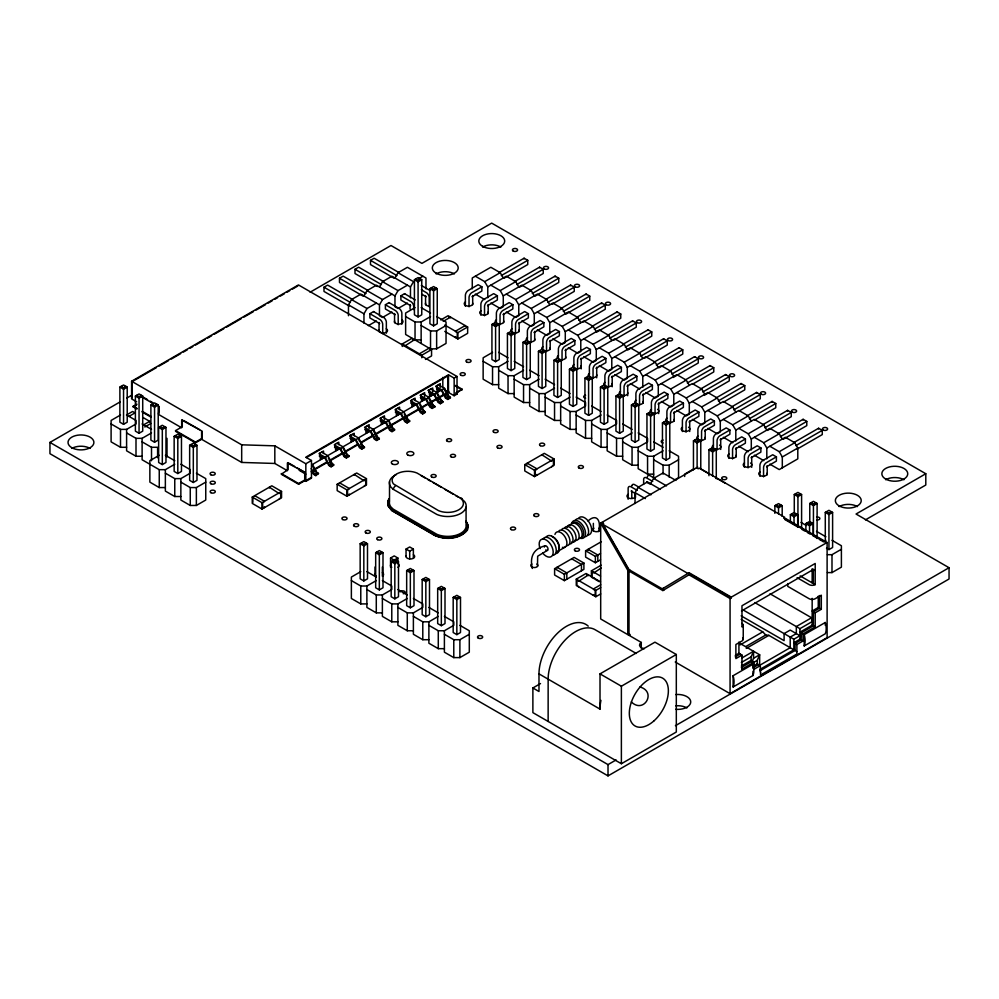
<?xml version="1.0" encoding="UTF-8"?>
<svg xmlns="http://www.w3.org/2000/svg" width="999" height="999" viewBox="0 0 999 999"><rect width="100%" height="100%" fill="white"/><g stroke="black" fill="none" stroke-linecap="round" stroke-linejoin="round"><path stroke-width="1.5" d="M387.737 501.96L388.998 499.001L387.737 501.96L387.824 505.307L391.858 510.701L433.279 534.615C443.456 540.184 458.441 539.922 466.57 530.906C470.504 528.558 464.073 517.544 467.744 524.6M751.735 662.487L753.546 658.266L753.546 651.248L742.12 657.841M741.358 666.008L751.123 660.376L751.123 656.842L753.546 651.248M753.571 666.008L757.23 663.898L757.23 660.376L759.652 654.77L738.81 642.744M348.464 315.709L348.464 304.857L351.511 299.563L360.914 294.143L379.47 304.857L379.47 315.709L382.517 317.47L391.92 312.038M363.961 295.904L367.02 290.622L376.411 285.19L394.967 295.904L394.967 306.755L397.003 307.929M363.961 323.102L363.961 313.798L367.02 308.516L376.411 303.097M379.47 286.95L382.517 281.668L391.92 276.236L410.464 286.95L410.464 297.802M379.47 304.857L382.517 299.563L391.92 294.143M394.967 278.009L398.014 272.715L407.417 267.295L425.974 278.009L425.974 288.861M394.967 295.904L398.014 290.622L407.417 285.19M410.464 286.95L413.524 281.668L398.014 272.715M635.039 503.496L635.039 492.644L638.086 487.362L647.489 481.93L660.401 489.398M650.536 483.691L653.596 478.409L662.986 472.989L675.911 480.444M465.971 521.191A19.83 11.451 0 0 1 460.152 534.715A19.83 11.451 0 0 1 436.014 534.977L392.008 509.865L435.976 535.539A19.893 11.489 0 0 0 460.189 535.289A19.893 11.489 0 0 0 466.034 521.715M433.279 534.615C442.744 539.66 459.128 539.235 466.57 530.906M675.237 662.012L730.069 693.668L827.11 637.649L827.11 542.507L731.293 597.127L689.06 572.739L662.312 588.861L663.536 588.149M630.219 570.329L629.008 571.041L662.824 590.559L690.172 574.088L731.293 597.827L731.293 597.127M119.892 387.1L123.551 384.99L127.21 387.1L127.21 422.202L123.551 424.313L119.892 422.202L119.892 387.1L123.551 389.223L127.21 387.1M136.676 401.81L131.593 398.876L131.593 381.256L298.451 284.927L457.018 376.473L457.018 394.093L454.158 395.741L448.476 392.457L421.553 407.992M133.554 380.831L156.443 367.62M159.141 366.059L168.556 360.614M171.254 359.066L180.682 353.621M183.379 352.06L187.412 349.737M190.11 348.176L192.795 346.628M195.492 345.067L204.92 339.623M207.617 338.074L211.651 335.739M214.348 334.178L223.776 328.746M226.461 327.185L241.283 318.631M243.968 317.083L253.396 311.638M256.094 310.077L265.522 304.645M268.207 303.084L272.252 300.749M274.95 299.2L277.635 297.64M280.332 296.091L284.365 293.756M287.063 292.195L289.76 290.647M292.445 289.086L297.839 285.976M121.116 386.401L123.551 387.812L125.999 386.401M865.434 519.867L925.798 485.014L925.798 473.738L856.043 514.023L949.05 567.719L949.05 578.995L608.016 775.886L49.95 453.696L49.95 442.42L120.042 401.948M126.786 398.064L132.18 394.942M310.115 292.22L390.984 245.517L421.928 263.386L491.683 223.114L925.798 473.738M135.389 396.054L139.048 393.943L142.72 396.054L142.72 431.156L139.048 433.266L135.389 431.156L135.389 396.054L139.048 398.164L142.72 396.054M349.101 305.919L323.988 291.433L323.988 287.2L327.647 285.09L352.759 299.588M363.274 296.216L339.485 282.48L339.485 278.246L343.156 276.136L368.256 290.634M377.46 286.501L354.995 273.526L354.995 269.305L358.653 267.183L383.766 281.681M394.28 278.309L370.492 264.585L370.492 260.352L374.15 258.242L399.263 272.727M136.613 395.354L139.048 396.765L141.496 395.354M136.988 409.028L133.104 406.793L136.776 403.983M133.104 406.793L136.776 404.682M120.504 415.01L111.101 420.442L111.101 441.858L120.504 447.29L126.598 447.29M126.486 415.01L132.58 411.476L135.027 412.887L128.921 416.408M150.899 405.007L154.558 402.884L158.217 405.007L158.217 440.097L154.558 442.22L150.899 440.097L150.899 405.007L154.558 407.117L158.217 405.007M152.11 404.295L154.558 405.706L156.993 404.295M111.101 423.963L120.504 429.383L126.598 429.383L136.001 423.963L136.001 420.442L126.598 415.01M158.591 413.761L159.203 406.356L158.591 414.46L181.668 427.784L181.668 420.03L202.223 431.193L202.223 438.249L195.517 442.12L175.562 430.606L175.562 431.306L195.517 442.819L201.611 439.298L241.683 462.437L274.825 463.461L287.4 470.716L287.4 462.974L305.332 472.614L297.34 468.007M143.569 424.875L149.675 421.353L149.675 422.053M144.793 426.985L150.899 423.464M158.641 427.385L162.313 425.262L165.971 427.385L165.971 462.475L162.313 464.585L158.641 462.475L158.641 427.385L162.313 429.495L165.971 427.385M414.423 279.708L418.082 277.597L421.753 279.708L421.753 314.797L418.082 316.92L414.423 314.797L414.423 279.708L418.082 281.818L421.753 279.708M126.598 432.917L136.001 438.336L142.108 438.336L151.511 432.917M418.893 278.571L422.914 276.236M159.865 426.673L162.313 428.084L164.748 426.673M415.646 278.996L418.082 280.407L420.529 278.996M379.695 323.589L369.88 317.932L369.88 313.698L373.676 311.513M395.204 314.648L385.389 308.978L385.389 304.745L389.173 302.56M410.701 305.694L400.886 300.025L400.886 295.804L404.67 293.606M175.562 430.606L182.28 426.735L182.28 419.68M174.151 436.326L177.81 434.215L181.468 436.326L181.468 471.428L177.81 473.538L174.151 471.428L174.151 436.326L177.81 438.449L181.468 436.326M429.92 288.661L433.591 286.538L437.25 288.661L437.25 323.751L433.591 325.861L429.92 323.751L429.92 288.661L433.591 290.771L437.25 288.661M368.356 325.637L376.411 320.991M398.014 308.516L407.417 303.097M175.362 435.626L177.81 437.038L180.245 435.626M431.143 287.949L433.591 289.36L436.026 287.949M159.253 455.282L149.862 460.714L149.862 482.13L159.253 487.562L165.359 487.562M415.035 307.617L405.631 313.037L405.631 334.465L431.568 349.575L431.568 355.919L425.474 359.44M189.648 445.279L193.307 443.169L196.978 445.279L196.978 480.369L193.307 482.492L189.648 480.369L189.648 445.279L193.307 447.39L196.978 445.279M190.871 444.58L193.307 445.979L195.754 444.58M498.976 272.702L524.088 258.204L527.747 260.314L527.747 264.548L503.958 278.271M475.324 276.211L484.715 281.631L500.224 272.677L503.271 277.972M142.108 438.336L142.108 459.765L159.253 469.667L165.359 469.667L174.763 464.235M405.631 316.558L415.035 321.99L421.141 321.99L430.532 316.558M501.323 275.574L527.747 260.314M487.774 297.777L487.774 286.913L506.318 276.211L515.721 281.631L518.768 286.913M472.028 296.715L481.855 291.046L481.855 286.813L471.59 292.769A4.183 2.41 -60 0 0 469.043 297.165L469.018 306.805M440.784 319.942L448.114 315.709L467.644 326.985L467.644 333.329L457.879 338.961L444.78 331.406M402.272 346.466L402.272 343.931L412.038 338.299M443.231 321.353L450.549 317.12L450.549 317.819L448.726 316.77M514.473 281.643L539.585 267.158L543.244 269.268L543.244 273.489L519.468 287.225M490.821 285.152L500.224 290.584L515.721 281.631M516.82 284.528L543.244 269.268M165.359 473.189L174.763 478.608L180.856 478.608L190.26 473.189L190.26 469.667L180.856 464.235M421.141 325.512L430.532 330.944L436.638 330.944L446.041 325.512M490.821 303.059L500.224 308.479L503.271 306.718L503.271 295.866L521.828 285.152L531.231 290.584L534.278 295.866M487.537 305.657L497.352 299.987L497.352 295.766L487.087 301.71A4.183 2.41 -60 0 0 484.54 306.119L484.527 315.759M529.982 290.597L555.082 276.099L558.753 278.221L558.753 282.442L534.964 296.179M444.78 325.062L457.879 332.63L467.644 326.985M506.318 294.106L515.721 299.538L531.231 290.584M402.272 343.931L421.803 355.207L431.568 349.575M180.856 482.13L190.26 487.562L196.366 487.562L205.757 482.13M430.532 330.944L430.532 348.838L436.638 348.838L446.041 343.419L446.041 321.99L436.638 316.558M532.317 293.469L558.753 278.221M506.318 312.013L515.721 317.432L518.768 315.672L518.768 304.82L537.325 294.106L546.728 299.538L549.775 304.82M503.034 314.61L512.849 308.941L512.849 304.707L502.597 310.664A4.183 2.41 -60 0 0 500.049 315.072L500.024 324.712M491.933 324.45L495.591 322.34L499.25 324.45L499.25 359.553L495.591 361.663L491.933 359.553L491.933 324.45L495.591 326.573L499.25 324.45M493.156 323.751L495.591 325.162L498.039 323.751M545.479 299.55L570.591 285.052L574.25 287.163L574.25 291.396L551.785 304.358M521.828 303.059L531.231 308.479L546.728 299.538M547.827 302.422L574.25 287.163M180.856 478.608L180.856 500.037L190.26 505.457L196.366 505.457L205.757 500.037L205.757 478.608L196.366 473.189M521.828 320.954L531.231 326.386L534.278 324.625L534.278 313.773L552.834 303.059L562.225 308.479L565.284 313.773M518.543 323.564L528.359 317.894L528.359 313.661L518.094 319.618A4.183 2.41 -60 0 0 515.546 324.026L515.521 333.654M507.43 333.404L511.101 331.293L514.76 333.404L514.76 368.506L511.101 370.617L507.43 368.506L507.43 333.404L511.101 335.514L514.76 333.404M508.653 332.704L511.101 334.116L513.536 332.704M560.988 308.491L586.088 294.006L589.747 296.116L589.747 300.349L565.971 314.073M537.325 312L546.728 317.432L562.225 308.479M457.018 376.473L454.158 378.122L448.476 374.837L305.781 457.217L311.463 460.502L311.463 478.121L305.831 481.368L304.72 480.719L298.614 484.24L281.293 474.25L288.012 469.667L288.012 462.612M306.393 457.567L447.864 375.899L447.864 392.108L448.901 391.508M492.544 352.36L483.141 357.792L483.141 379.208L492.544 384.64L498.651 384.64M563.324 311.376L589.747 296.116M537.325 329.907L546.728 335.327L549.775 333.566L549.775 322.714L568.331 312L577.734 317.432L580.781 322.714M131.593 381.256L241.683 444.817L274.825 445.841L305.831 463.748L311.463 460.502M534.04 332.505L543.856 326.835L543.856 322.615L533.591 328.559A4.183 2.41 -60 0 0 531.043 332.967L531.031 342.607M252.26 497.065L271.79 485.789L281.556 491.433L281.556 497.777L262.025 509.053L252.26 503.409L252.26 497.065L262.025 502.709L281.556 491.433M522.939 342.357L526.598 340.247L530.257 342.357L530.257 377.447L526.598 379.57L522.939 377.447L522.939 342.357L526.598 344.468L530.257 342.357M312.063 464.672L340.209 448.414M342.894 446.865L354.957 439.91M357.642 438.361L369.705 431.393M372.39 429.845L400.537 413.598M403.209 412.05L416.62 404.308M419.293 402.759L425.999 398.888M428.683 397.34L434.041 394.243M436.551 392.794L441.558 389.91M323.526 453.484L323.526 451.011L318.981 453.683L325.237 457.292L327.909 455.756L332.23 463.661A1.636 0.949 60 0 0 332.867 464.11L333.778 465.259L331.106 466.808L328.771 465.447L325.037 458.291L319.692 455.194M338.798 444.667L338.798 442.195L334.253 444.88L340.497 448.489L343.181 446.94L347.502 454.845A1.636 0.949 60 0 0 348.139 455.294L349.051 456.443L346.378 457.992L344.031 456.63L340.309 449.475L334.965 446.378M354.233 435.751L354.233 433.279L349.675 435.964L355.919 439.572L358.604 438.037L362.924 445.941A1.636 0.949 60 0 0 363.561 446.391L364.473 447.54L361.8 449.088L359.453 447.727L355.731 440.571L350.387 437.475M369.143 428.371L369.143 424.662L364.548 427.385L370.804 430.994L373.476 429.445L377.797 437.35A1.636 0.949 60 0 0 378.446 437.799L379.345 438.948L376.673 440.497L374.338 439.135L370.604 431.98L365.259 428.883M384.465 419.53L384.465 415.821L379.87 418.531L386.126 422.14L388.798 420.604L393.119 428.509A1.636 0.949 60 0 0 393.756 428.958L394.667 430.107L391.995 431.655L389.66 430.282L385.926 423.126L380.582 420.042M399.575 409.578L399.575 407.105L394.967 409.827L401.211 413.436L403.883 411.888L408.216 419.792A1.636 0.949 60 0 0 408.853 420.242L409.765 421.391L407.093 422.939L404.745 421.578L401.024 414.423L395.666 411.326M415.097 400.611L415.097 398.139L410.577 400.811L416.82 404.42L419.493 402.872L423.813 410.789A1.636 0.949 60 0 0 424.463 411.226L425.362 412.387L422.689 413.923L420.354 412.562L416.62 405.407L411.276 402.322M424.65 396.328L424.65 392.619L420.079 395.317L426.336 398.926L429.008 397.39L433.329 405.294A1.636 0.949 60 0 0 433.966 405.731L434.877 406.893L432.205 408.429L429.87 407.068L426.136 399.912L420.791 396.828M432.729 391.67L432.729 387.962L428.234 390.609L434.49 394.218L437.162 392.682L441.483 400.587A1.636 0.949 60 0 0 442.12 401.024L443.032 402.185L440.359 403.721L438.024 402.36L434.29 395.204L428.946 392.12M440.272 387.312L440.272 383.604L435.676 386.313L441.92 389.922L444.592 388.386L448.926 396.291A1.636 0.949 60 0 0 449.562 396.74L450.474 397.889L447.802 399.438L445.454 398.077L441.72 390.921L436.376 387.824M524.15 341.646L526.598 343.057L529.033 341.646M576.485 317.445L601.598 302.947L605.257 305.07L605.257 309.29L582.792 322.265M314.485 469.105L326.611 462.112M329.295 460.551L342.769 452.772M345.467 451.223L357.592 444.218M360.289 442.669L443.818 394.43M552.834 320.954L562.225 326.386L577.734 317.432M311.164 471.728L327.322 462.4M330.02 460.851L358.279 444.53M360.976 442.969L373.089 435.976M375.786 434.428L387.899 427.422M390.597 425.874L404.046 418.106M406.743 416.546L418.856 409.553M311.501 470.591L313.486 474.263L315.821 475.624L318.494 473.451L315.821 475L314.91 474.475A1.636 0.949 60 0 1 314.273 474.026L313.062 472.19L315.734 470.654L312.625 464.572M333.778 464.635L331.106 466.171L330.194 465.646A1.636 0.949 60 0 1 329.558 465.209L328.346 463.374L331.019 461.825M349.051 455.819L346.378 457.355L345.467 456.83A1.636 0.949 60 0 1 344.83 456.393L343.619 454.557L346.291 453.009M364.473 446.915L361.8 448.451L360.889 447.927A1.636 0.949 60 0 1 360.252 447.49L359.041 445.654L361.713 444.105M379.345 438.324L376.673 439.872L375.761 439.335A1.636 0.949 60 0 1 375.124 438.898L373.926 437.062L376.598 435.514M394.667 429.483L391.995 431.019L391.084 430.494A1.636 0.949 60 0 1 390.447 430.057L389.235 428.209L391.908 426.673M409.765 420.766L407.093 422.302L406.181 421.778A1.636 0.949 60 0 1 405.544 421.341L404.333 419.505L407.005 417.957M425.362 411.75L422.689 413.299L421.778 412.774A1.636 0.949 60 0 1 421.141 412.325L419.942 410.489L422.614 408.941M434.877 406.256L432.205 407.804L431.293 407.28A1.636 0.949 60 0 1 430.656 406.843L429.458 404.995L432.13 403.459M443.032 401.561L440.359 403.097L439.448 402.572A1.636 0.949 60 0 1 438.811 402.135L437.599 400.287L440.284 398.751M450.474 397.265L447.802 398.801L446.89 398.276A1.636 0.949 60 0 1 446.253 397.839L445.042 396.004L447.714 394.455M578.821 320.329L605.257 305.07M483.141 361.313L492.544 366.733L498.651 366.733L508.041 361.313M314.073 473.788L316.945 472.49A1.636 0.949 60 0 0 317.582 472.927L318.494 473.451M329.433 465.072L332.018 463.424M344.618 456.156L347.29 454.607M360.04 447.252L362.712 445.704M374.925 438.661L377.597 437.112M390.234 429.807L392.919 428.271M405.419 421.203L408.004 419.555M420.941 412.088L423.613 410.552M430.457 406.593L433.129 405.057M438.698 401.998L441.283 400.349M446.041 397.602L448.713 396.054M281.293 473.538L298.614 483.541L305.332 479.67M455.969 392.782L462.137 389.223L455.969 393.481L457.018 394.093M314.91 474.475L317.582 472.927M330.194 465.646L332.867 464.11M345.467 456.83L348.139 455.294M360.889 447.927L363.561 446.391M375.761 439.335L378.434 437.799M391.084 430.494L393.756 428.958M406.181 421.778L408.853 420.242M421.778 412.774L424.463 411.226M431.293 407.28L433.966 405.731M439.448 402.572L442.12 401.024M446.89 398.276L449.562 396.74M306.443 480.307L311.463 477.41M552.834 338.861L562.225 344.28L565.284 342.52L565.284 331.668L583.828 320.954L593.231 326.386L596.278 331.668M549.537 341.458L559.365 335.789L559.365 331.568L549.1 337.512A4.183 2.41 -60 0 0 546.553 341.92L546.528 351.561M538.436 351.311L542.095 349.188L545.766 351.311L545.766 386.401L542.095 388.511L538.436 386.401L538.436 351.311L542.095 353.421L545.766 351.311M539.66 350.599L542.095 352.01L544.542 350.599M591.982 326.398L617.095 311.9L620.754 314.011L620.754 318.244L596.965 331.98M568.331 329.907L577.734 335.327L593.231 326.386M498.651 370.267L508.041 375.686L514.148 375.686L523.551 370.267M594.33 329.27L620.754 314.011M568.331 347.802L577.734 353.234L580.781 351.473L580.781 340.622L599.338 329.907L608.728 335.327L611.788 340.622M565.047 350.412L574.862 344.742L574.862 340.509L564.597 346.466A4.183 2.41 -60 0 0 562.05 350.874L562.037 360.514M337.163 484.278L356.693 473.002L366.458 478.646L366.458 484.977L346.928 496.253L337.163 490.621L337.163 484.278L346.928 489.91L366.458 478.646M553.933 360.252L557.604 358.142L561.263 360.252L561.263 395.354L557.604 397.465L553.933 395.354L553.933 360.252L557.604 362.375L561.263 360.252M555.157 359.553L557.604 360.964L560.039 359.553M607.492 335.352L632.592 320.854L636.263 322.964L636.263 327.197L613.798 340.159M583.828 338.861L593.231 344.28L608.728 335.327M609.827 338.224L636.263 322.964M514.148 379.208L523.551 384.64L529.645 384.64L539.048 379.208M583.828 356.755L593.231 362.187L596.278 360.414L596.278 349.563L614.835 338.861L624.238 344.28L627.285 349.563M580.544 359.353L590.359 353.696L590.359 349.463L580.094 355.407A4.183 2.41 -60 0 0 577.559 359.815L577.534 369.455M569.442 369.205L573.101 367.095L576.76 369.205L576.76 404.295L573.101 406.418L569.442 404.295L569.442 369.205L573.101 371.316L576.76 369.205M570.666 368.506L573.101 369.905L575.549 368.506M622.989 344.293L648.101 329.795L651.76 331.918L651.76 336.139L627.971 349.875M599.338 347.802L608.728 353.234L624.238 344.28M529.645 388.161L539.048 393.594L545.154 393.594L554.545 388.161M625.337 347.177L651.76 331.918M599.338 365.709L608.728 371.128L611.788 369.368L611.788 358.516L630.344 347.802L639.735 353.234L642.794 358.516M596.041 368.306L605.869 362.637L605.869 358.416L595.604 364.36A4.183 2.41 -60 0 0 593.056 368.768L593.031 378.409M584.939 378.159L588.598 376.036L592.27 378.159L592.27 413.249L588.598 415.359L584.939 413.249L584.939 378.159L588.598 380.269L592.27 378.159M586.163 377.447L588.598 378.858L591.046 377.447M638.498 353.246L663.598 338.748L667.257 340.859L667.257 345.092L644.792 358.067M614.835 356.755L624.238 362.187L639.735 353.234M640.834 356.119L667.257 340.859M545.154 397.115L554.545 402.535L560.651 402.535L570.054 397.115M614.835 374.65L624.238 380.082L627.285 378.321L627.285 367.47L645.841 356.755L655.244 362.187L658.291 367.47M611.55 377.26L621.366 371.591L621.366 367.357L611.101 373.314A4.183 2.41 -60 0 0 608.553 377.722L608.541 387.362M600.449 387.1L604.108 384.99L607.767 387.1L607.767 422.202L604.108 424.313L600.449 422.202L600.449 387.1L604.108 389.223L607.767 387.1M601.66 386.401L604.108 387.812L606.543 386.401M653.995 362.2L679.095 347.702L682.767 349.812L682.767 354.046L658.978 367.769M630.344 365.709L639.735 371.128L655.244 362.187M560.651 406.056L570.054 411.488L576.148 411.488L585.551 406.056L585.551 402.535L576.148 397.115M656.331 365.072L682.767 349.812M642.794 387.275L642.794 376.411L661.338 365.709L670.741 371.128L673.788 376.411M627.047 386.213L636.863 380.544L636.863 376.311L626.61 382.267A4.183 2.41 -60 0 0 624.063 386.663L624.038 396.303M360.164 543.731L363.823 541.608L367.495 543.731L367.495 578.821L363.823 580.931L360.164 578.821L360.164 543.731L363.823 545.841L367.495 543.731M615.946 396.054L619.605 393.943L623.264 396.054L623.264 431.156L619.605 433.266L615.946 431.156L615.946 396.054L619.605 398.164L623.264 396.054M361.388 543.019L363.823 544.43L366.271 543.019M617.17 395.354L619.605 396.765L622.052 395.354M669.492 371.141L694.605 356.655L698.264 358.766L698.264 362.987L673.164 377.485M645.841 374.65L655.244 380.082L670.741 371.128M671.84 374.026L698.264 358.766M576.148 415.01L585.551 420.442L591.658 420.442L601.061 415.01M645.841 392.557L655.244 397.977L658.291 396.216L658.291 385.364L676.847 374.65L686.238 380.082L689.298 385.364M642.557 395.154L652.372 389.485L652.372 385.264L642.107 391.208A4.183 2.41 -60 0 0 639.56 395.616L639.535 405.257M524.762 464.622L544.293 453.346L554.058 458.978L554.058 465.322L534.527 476.598L524.762 470.954L524.762 464.622L534.527 470.254L554.058 458.978M375.674 552.672L379.333 550.561L382.992 552.672L382.992 587.774L379.333 589.885L375.674 587.774L375.674 552.672L379.333 554.795L382.992 552.672M631.443 405.007L635.114 402.884L638.773 405.007L638.773 440.097L635.114 442.22L631.443 440.097L631.443 405.007L635.114 407.117L638.773 405.007M376.885 551.972L379.333 553.384L381.768 551.972M632.667 404.295L635.114 405.706L637.549 404.295M685.002 380.095L710.102 365.597L713.761 367.719L713.761 371.94L692.619 384.153M661.338 383.604L670.741 389.036L686.238 380.082M360.776 571.628L351.373 577.06L351.373 598.488L360.776 603.908L366.883 603.908M591.658 423.963L601.061 429.383L607.155 429.383L616.558 423.963L616.558 420.442L607.155 415.01M687.337 382.967L713.761 367.719M673.788 405.169L673.788 394.318L692.344 383.604L701.748 389.036L704.794 394.318M390.547 567.22L390.547 558.029L394.205 555.906L397.864 558.029L397.864 562.624M406.044 556.743L406.044 549.075L409.702 546.965L413.374 549.075L413.374 558.266M658.054 404.108L667.869 398.439L667.869 394.205L657.604 400.162A4.183 2.41 -60 0 0 655.069 404.57L655.044 414.21M391.171 561.625L394.83 559.515L398.489 561.625L398.489 596.728L394.83 598.838L391.171 596.728L391.171 561.625L394.83 563.736L398.489 561.625M646.952 413.948L650.611 411.838L654.27 413.948L654.27 449.051L650.611 451.161L646.952 449.051L646.952 413.948L650.611 416.071L654.27 413.948M397.864 558.029L394.205 560.139L390.547 558.029M406.044 549.075L409.702 551.186L413.374 549.075M392.395 560.926L394.83 562.337L397.277 560.926M648.176 413.249L650.611 414.66L653.046 413.249M700.499 389.048L725.611 374.55L729.27 376.66L729.27 380.894L704.158 395.392M672.777 405.756L670.741 406.93L661.338 401.511M676.847 392.557L686.238 397.977L701.748 389.036M702.834 391.92L729.27 376.66M351.373 580.581L360.776 586.013L366.883 586.013L376.286 580.581M607.155 432.917L616.558 438.336L622.664 438.336L632.055 432.917M676.847 410.452L686.238 415.884L689.298 414.123L689.298 403.271L707.841 392.557L717.245 397.977L720.291 403.271M673.551 413.062L683.378 407.392L683.378 403.159L673.114 409.115A4.183 2.41 -60 0 0 670.566 413.524L670.541 423.164M406.668 570.579L410.339 568.468L413.998 570.579L413.998 605.669L410.339 607.792L406.668 605.669L406.668 570.579L410.339 572.689L413.998 570.579M662.449 422.902L666.108 420.791L669.78 422.902L669.78 458.004L666.108 460.114L662.449 458.004L662.449 422.902L666.108 425.012L669.78 422.902M407.892 569.867L410.339 571.278L412.774 569.867M663.673 422.202L666.108 423.613L668.556 422.202M715.996 397.989L741.108 383.504L744.767 385.614L744.767 389.847L723.626 402.048M692.344 401.511L701.748 406.93L717.245 397.977M718.343 400.874L744.767 385.614M366.883 589.535L376.286 594.954L382.38 594.954L391.783 589.535L391.783 586.013L382.38 580.581M622.664 441.858L632.055 447.29L638.161 447.29L647.564 441.858L647.564 438.336L638.161 432.917M704.794 423.064L704.794 412.212L723.351 401.511L732.742 406.93L735.801 412.212M689.06 422.003L698.875 416.333L698.875 412.112L688.611 418.057A4.183 2.41 -60 0 0 686.063 422.465L686.051 432.105M422.177 579.532L425.836 577.41L429.495 579.532L429.495 614.622L425.836 616.733L422.177 614.622L422.177 579.532L425.836 581.643L429.495 579.532M423.401 578.821L425.836 580.232L428.271 578.821M731.505 406.943L756.605 392.445L760.276 394.568L760.276 398.788L739.123 411.001M703.783 423.651L701.748 424.825L692.344 419.405M707.841 410.452L717.245 415.884L732.742 406.93M382.38 598.488L391.783 603.908L397.889 603.908L407.28 598.488M638.161 450.811L647.564 456.243L653.658 456.243L663.061 450.811M733.84 409.827L760.276 394.568M720.291 432.018L720.291 421.166L738.848 410.452L748.251 415.884L751.298 421.166M704.557 430.956L714.372 425.287L714.372 421.066L704.108 427.01A4.183 2.41 -60 0 0 701.573 431.418L701.548 441.058M437.674 588.473L441.333 586.363L445.005 588.473L445.005 623.576L441.333 625.686L437.674 623.576L437.674 588.473L441.333 590.596L445.005 588.473M693.456 469.792L693.456 440.809L697.115 438.686L700.774 440.809L700.774 468.269M438.898 587.774L441.333 589.185L443.781 587.774M694.68 440.097L697.115 441.508L699.562 440.097M700.774 440.809L697.115 442.919L693.456 440.809M747.002 415.896L772.115 401.398L775.773 403.509L775.773 407.742L754.632 419.942M719.28 432.604L717.245 433.778L707.841 428.359M723.351 419.405L732.742 424.825L748.251 415.884M749.35 418.768L775.773 403.509M397.889 607.429L407.28 612.862L413.386 612.862L422.789 607.429L422.789 603.908L413.386 598.488M653.658 459.765L663.061 465.184L669.168 465.184L678.558 459.765M735.801 440.971L735.801 430.119L754.357 419.405L763.748 424.825L766.807 430.119M720.067 439.91L729.882 434.24L729.882 430.007L719.617 435.964A4.183 2.41 -60 0 0 717.07 440.372L717.045 450.012M453.184 597.427L456.843 595.317L460.502 597.427L460.502 632.517L456.843 634.64L453.184 632.517L453.184 597.427L456.843 599.537L460.502 597.427M708.953 475.699L708.953 449.75L712.624 447.639L716.283 449.75L716.283 478.746M544.855 545.866C533.179 548.963 529.67 557.105 532.305 568.468M587.961 521.016C597.127 512.524 601.46 521.69 598.501 531.58M454.395 596.715L456.843 598.126L459.278 596.715M710.177 449.051L712.624 450.462L715.059 449.051M716.283 449.75L712.624 451.873L708.953 449.75M762.512 424.85L787.612 410.352L791.27 412.462L791.27 416.695L767.494 430.419M738.848 428.359L748.251 433.778L763.748 424.825M547.514 550.312L537.662 556.206L537.487 566.171M413.386 616.383L422.789 621.815L428.883 621.815L438.286 616.383M674.537 479.982L678.558 477.659L678.558 456.243L669.168 450.811M694.068 468.706L684.665 474.138L684.665 476.486M764.847 427.722L791.27 412.462M662.824 590.559L664.048 589.86L628.296 569.218L602.409 524.125L603.633 523.414L601.91 522.427L629.008 569.63L629.008 635.314L630.219 634.615L629.008 633.903L627.784 634.615L600.686 618.968L600.686 523.126L697.727 467.107M751.298 449.925L751.298 439.061L769.854 428.359L779.257 433.778L782.304 439.061M565.147 547.102L557.517 551.51A8.629 4.983 60 0 0 558.491 550.611M735.564 448.851L745.379 443.194L745.379 438.961L735.114 444.905A4.183 2.41 -60 0 0 732.567 449.313L732.554 458.953M778.009 433.791L803.121 419.293L806.78 421.416L806.78 425.636L782.991 439.373M754.357 437.3L763.748 442.732L779.257 433.778M780.344 436.675L806.78 421.416M428.883 625.337L438.286 630.756L444.393 630.756L453.783 625.337L453.783 621.815L444.393 616.383M554.607 568.668L574.138 557.392L583.903 563.024L583.903 569.368L564.373 580.644L554.607 575.012L554.607 568.668L564.373 574.3L583.903 563.024M600.486 559.802L595.379 562.749L585.614 557.105L585.614 550.774L601.373 541.67M766.807 458.866L766.807 448.014L785.351 437.3L794.754 442.732L797.801 448.014L797.801 458.866L779.257 469.58L769.854 464.148M751.061 457.804L760.876 452.135L760.876 447.914L750.624 453.858A4.183 2.41 -60 0 0 748.076 458.266L748.051 467.907M585.614 550.774L595.379 556.406L600.486 553.458M793.506 442.744L818.618 428.246L822.277 430.357L822.277 434.59L797.177 449.088M769.854 446.253L779.257 451.685L794.754 442.732M444.393 634.278L453.783 639.71L459.89 639.71L469.293 634.278M795.853 445.616L822.277 430.357M782.304 467.819L782.304 456.968L797.801 448.014M766.57 466.758L776.385 461.088L776.385 456.855L766.121 462.812A4.183 2.41 -60 0 0 763.573 467.22L763.548 476.86M600.686 593.93L595.804 596.753L576.273 585.476L576.273 579.133L586.038 573.488L600.461 581.818M593.856 577.859L593.856 578.571L591.408 577.16L591.408 570.816L601.173 565.184M601.173 567.994L593.856 572.927L592.02 571.878L592.02 576.81M444.393 630.756L444.393 652.185L453.783 657.604L459.89 657.604L469.293 652.185L469.293 630.756L459.89 625.337M600.686 584.765L593.369 588.998L595.192 590.759L595.192 595.691L593.369 594.63L593.369 595.342M627.784 634.615L627.784 570.329L629.008 569.63M576.273 579.133L595.804 590.409L600.686 587.587M774.874 513.336L774.874 505.706L778.533 503.596L782.192 505.706L782.192 516.383M794.28 512.812L794.28 494.505L797.939 492.395L801.598 494.505L801.598 528.071M776.086 505.007L778.533 506.418L780.968 505.007M795.504 493.793L797.939 495.204L800.374 493.793M782.192 505.706L778.533 507.817L774.874 505.706M801.598 494.505L797.939 496.615L794.28 494.505M689.06 572.739L687.836 573.438L602.409 524.125M790.371 522.29L790.371 514.66L794.03 512.549L797.689 514.66L797.689 525.337M809.777 523.289L809.777 503.459L813.436 501.336L817.107 503.459L817.107 538.548M690.172 574.088L688.948 574.787L730.069 598.526L731.293 597.827M791.595 513.948L794.03 515.359L796.478 513.948M811.001 502.747L813.436 504.158L815.883 502.747M797.689 514.66L794.03 516.77L790.371 514.66M817.107 503.459L813.436 505.569L809.777 503.459M805.868 531.231L805.868 523.613L809.54 521.49L813.198 523.613L813.198 534.29M825.286 541.396L825.286 512.4L828.945 510.289L832.604 512.4L832.604 547.502L828.945 549.612L826.498 548.201M807.092 522.902L809.54 524.313L811.975 522.902M826.498 511.7L828.945 513.111L831.38 511.7M813.198 523.613L809.54 525.724L805.868 523.613M832.604 512.4L828.945 514.522L825.286 512.4M588.236 626.136A38.836 22.428 -60 0 0 557.617 633.091A38.836 22.428 -60 0 0 538.985 673.875L600.012 709.115L600.012 673.875L654.944 642.17L676.311 654.495L676.311 732.017L621.378 763.736L532.879 712.637L532.879 687.974L540.509 683.566M823.201 541.858L825.886 540.309M827.422 554.682L831.992 554.682L841.395 549.263M741.47 610.976L813.373 569.467L813.373 583.553M600.012 673.875L621.378 686.213L676.311 654.495M827.422 572.589L831.992 572.589L841.395 567.157L841.395 545.741L831.992 540.309M740.159 644.879L762.749 631.843L765.796 635.014L768.855 635.364L796.902 651.56M745.866 646.528L765.796 635.014M746.265 648.413L768.855 635.364M735.264 655.444L738.923 653.321L741.97 655.082L741.97 669.18L757.23 660.376M821.315 609.278L818.256 607.517L812.162 611.038L815.209 612.799L821.315 609.278L821.315 595.179L815.209 598.713A4.321 2.498 0 0 1 809.103 598.713L787.749 586.376L787.749 583.553M735.264 656.842L740.147 654.033M741.97 655.082L735.876 658.603L735.876 644.517L741.97 640.996A4.321 2.498 0 0 0 742.657 637.986M813.373 622.315L812.162 621.615L811.55 617.757L796.315 626.56L796.315 633.603L790.209 637.125L790.209 647.702L759.652 665.346L759.652 654.77L753.546 658.266M741.358 662.487L751.123 656.842M754.782 602.584L799.949 628.658L812.162 621.615M815.209 626.897L812.162 625.137L799.949 632.18L803.009 633.94L815.209 626.897L815.209 612.799M741.358 667.419L752.347 661.076M743.094 609.927L793.855 639.235L799.949 635.701M752.959 664.248A19.056 11.001 60 0 1 752.959 675.524L733.129 686.975A19.056 11.001 60 0 0 733.129 675.699L752.959 664.248L752.959 668.481M825.286 622.489A19.056 11.001 60 0 1 825.286 633.766L804.22 645.928A19.056 11.001 60 0 0 804.22 634.652L825.286 622.489L825.286 625.312M803.009 640.996L799.949 639.235L793.855 642.757L796.902 644.517L803.009 640.996L803.009 633.94M753.571 667.419L758.453 664.597M760.526 672.564L760.289 665.659L754.183 669.18L754.183 662.137L751.123 660.376M759.852 669.43L793.855 649.8L793.855 639.235M759.764 670.891L795.067 650.511L795.067 643.456L801.173 639.934L801.173 632.891L813.373 625.836L813.373 611.75L819.48 608.216L819.48 595.541M49.95 442.42L608.016 764.61L616.096 759.939M675.411 725.699L949.05 567.719M428.196 390.247L430.906 389.073L437.162 392.682M349.638 435.601L352.347 434.428L358.604 438.037M421.141 339.885L415.035 339.885L415.035 321.99M498.651 366.733L498.651 388.161L508.041 393.594L514.148 393.594M514.148 375.686L514.148 397.115L523.551 402.535L529.645 402.535M529.645 384.64L529.645 406.056L539.048 411.488L545.154 411.488M545.154 393.594L545.154 415.01L554.545 420.442L560.651 420.442M560.651 402.535L560.651 423.963L570.054 429.383L576.148 429.383M576.148 411.488L576.148 432.917L585.551 438.336L591.658 438.336M142.108 441.858L151.511 447.29L157.605 447.29L157.605 457.729M591.658 420.442L591.658 441.858L601.061 447.29L607.155 447.29M126.598 429.383L126.598 450.811L136.001 456.243L142.108 456.243M607.155 429.383L607.155 450.811L616.558 456.243L622.664 456.243M622.664 438.336L622.664 459.765L632.055 465.184L638.161 465.184M638.161 447.29L638.161 468.706L647.564 474.138L653.658 474.138M165.359 469.667L165.359 491.083L174.763 496.515L180.856 496.515M366.883 586.013L366.883 607.429L376.286 612.862L382.38 612.862M382.38 594.954L382.38 616.383L391.783 621.815L397.889 621.815M397.889 603.908L397.889 625.337L407.28 630.756L413.386 630.756M413.386 612.862L413.386 634.278L422.789 639.71L428.883 639.71M428.883 621.815L428.883 643.231L438.286 648.663L444.393 648.663M392.083 510.252L389.548 507.829A19.893 11.489 0 0 1 389.273 499.038M500.224 272.677L490.821 267.257L472.265 277.972L472.265 288.823M481.98 286.888L478.184 284.703L467.932 290.647A4.183 2.41 -60 0 0 465.384 295.055L465.359 306.231M497.477 295.841L493.693 293.644L483.429 299.6A4.183 2.41 -60 0 0 480.881 304.008L480.856 315.185M512.986 304.782L509.19 302.597L498.926 308.554A4.183 2.41 -60 0 0 496.391 312.962L496.366 322.59M528.483 313.736L524.7 311.551L514.435 317.495A4.183 2.41 -60 0 0 511.888 321.903L511.863 331.543M543.98 322.689L540.197 320.504L529.932 326.448A4.183 2.41 -60 0 0 527.385 330.856L527.372 340.497M559.49 331.631L555.694 329.445L545.429 335.402A4.183 2.41 -60 0 0 542.894 339.81L542.869 349.45M574.987 340.584L571.203 338.399L560.938 344.343A4.183 2.41 -60 0 0 558.391 348.751L558.366 358.391M590.496 349.538L586.7 347.352L576.435 353.296A4.183 2.41 -60 0 0 573.888 357.704L573.876 368.881M605.993 358.491L602.197 356.293L591.945 362.25A4.183 2.41 -60 0 0 589.398 366.658L589.373 377.822M621.49 367.432L617.707 365.247L607.442 371.203A4.183 2.41 -60 0 0 604.894 375.599L604.87 386.775M637 376.386L633.204 374.2L622.939 380.144A4.183 2.41 -60 0 0 620.404 384.553L620.379 395.729M652.497 385.339L648.713 383.141L638.448 389.098A4.183 2.41 -60 0 0 635.901 393.506L635.876 404.682M667.994 394.28L664.21 392.095L653.945 398.052A4.183 2.41 -60 0 0 651.398 402.46L651.385 413.623M683.503 403.234L679.707 401.049L669.442 406.993A4.183 2.41 -60 0 0 666.907 411.401L666.882 422.577M699 412.187L695.217 410.002L684.952 415.946A4.183 2.41 -60 0 0 682.404 420.354L682.379 431.531M714.51 421.128L710.714 418.943L700.449 424.9A4.183 2.41 -60 0 0 697.901 429.308L697.889 440.472M730.007 430.082L726.211 427.897L715.958 433.841A4.183 2.41 -60 0 0 713.411 438.249L713.386 449.425M745.504 439.036L741.72 436.85L731.455 442.794A4.183 2.41 -60 0 0 728.908 447.202L728.883 458.379M761.013 447.989L757.217 445.791L746.952 451.748A4.183 2.41 -60 0 0 744.417 456.156L744.392 467.32M776.51 456.93L772.726 454.745L762.462 460.701A4.183 2.41 -60 0 0 759.914 465.109L759.889 476.273M475.324 294.106L484.715 299.538M630.344 383.604L639.735 389.036M723.351 437.3L732.742 442.732M738.848 446.253L748.251 451.685M754.357 455.207L763.748 460.626M421.291 285.452L429.982 290.472M370.492 260.352L396.928 275.612M421.353 289.722L426.648 292.794A4.183 2.41 60 0 1 429.195 297.202L429.22 306.843M421.628 294.106L426.211 296.74M800.986 522.415L806.355 525.511M816.495 531.356L825.886 536.788M404.545 293.681L414.81 299.638A4.183 2.41 60 0 1 415.197 299.937M382.517 281.668L398.014 290.622M354.995 269.305L381.418 284.565M400.886 295.804L411.151 301.748A4.183 2.41 60 0 1 413.698 306.156L413.711 309.64M421.141 307.617L430.532 313.037M498.651 352.36L508.041 357.792M514.148 361.313L523.551 366.733M529.645 370.267L539.048 375.686M545.154 379.208L554.545 384.64M560.651 388.161L570.054 393.594M591.658 406.056L601.061 411.488M622.664 423.963L632.055 429.383M653.658 441.858L663.061 447.29M700.174 468.706L709.565 474.138M715.671 477.659L725.074 483.091M827.11 542.507L785.988 518.768L784.764 519.468L798.039 527.135M696.503 467.807L698.226 468.806L699.45 468.094L784.877 517.42L783.653 518.119L825.886 542.507M802.01 529.433L804.67 530.956M807.317 532.492L809.977 534.015M812.624 535.551L816.608 537.849M819.255 539.385L821.915 540.909M389.048 302.635L399.313 308.579A4.183 2.41 60 0 1 401.86 312.987L401.873 324.163M367.02 290.622L382.517 299.563M339.485 278.246L365.921 293.506M385.389 304.745L395.654 310.701A4.183 2.41 60 0 1 398.189 315.11L398.214 324.75M373.539 311.588L383.803 317.532A4.183 2.41 60 0 1 386.351 321.94L386.376 333.117M351.511 299.563L367.02 308.516M815.209 570.516L812.162 568.756L812.162 582.854M323.988 287.2L350.412 302.46M369.88 313.698L380.144 319.643A4.183 2.41 60 0 1 382.692 324.051L382.717 333.691M655.157 478.608L649.862 475.574A4.183 2.41 60 0 0 647.315 477.047M412.649 339.36L414.485 340.409L414.485 339.71L404.72 346.054L402.884 344.992M430.969 349.925L429.133 348.164L419.368 353.796L421.203 355.557M653.596 478.409L666.508 485.864M348.464 304.857L363.961 313.798M652.734 481.443L646.191 477.684A4.183 2.41 60 0 0 643.656 479.158L643.631 484.178M646.64 482.155L649.912 484.04M800.149 575.911L815.209 584.615L815.209 563.473L741.97 605.756L741.97 626.897A4.321 2.498 0 0 0 741.97 623.376M797.09 577.672L809.103 584.615A4.321 2.498 0 0 0 815.209 584.615M638.411 486.838L634.353 484.527A4.183 2.41 60 0 0 632.18 484.952M638.086 487.362L651.011 494.817M455.544 385.414L462.137 389.223M637.225 490.384L630.694 486.638A4.183 2.41 60 0 0 628.146 488.111L628.134 499.25M455.544 386.113L462.137 389.922M635.039 492.644L645.366 498.613M631.143 491.096L635.714 493.743M438.349 384.777L444.592 388.386M445.342 390.646L447.864 392.108M437.225 389.298L439.672 390.709L437.225 392.12L436.613 385.714M429.67 393.668L432.117 395.067L429.67 396.478L429.058 390.072M770.017 593.781L811.55 617.757M422.764 393.781L429.008 397.39M420.379 397.627L424.038 399.737L421.59 401.148L420.979 394.742M413.249 399.263L419.493 402.872M410.826 403.134L414.485 405.244L412.05 406.655L411.438 400.249M801.173 636.413L790.209 630.082L784.103 633.603L784.103 640.659L741.146 615.846M397.639 408.279L403.883 411.888M395.304 412.1L398.963 414.21L396.516 415.621L395.916 409.215M741.208 619.405L762.749 631.843M382.542 416.995L388.798 420.604M380.194 420.816L383.853 422.939L381.418 424.338L380.806 417.932M367.232 425.836L373.476 429.445M364.872 429.657L368.544 431.78L366.096 433.191L365.484 426.785M757.23 663.898L760.289 665.659M591.408 570.816L600.511 576.073M460.127 497.889L417.07 473.064A15.622 9.016 0 0 0 398.052 473.264A15.622 9.016 0 0 0 393.469 483.928L438.511 510.639A15.622 9.016 0 0 0 457.53 510.439A15.622 9.016 0 0 0 462.112 499.787L460.127 497.889A4.358 2.797 -53.6 0 1 462.325 499.425M421.054 475.599L425.05 477.909M427.709 479.445L430.369 480.981M433.042 482.517L441.021 487.125M445.017 489.435L452.997 494.043M455.669 495.579L458.329 497.115M595.179 579.333L599.175 581.643M586.65 574.55L588.486 575.611L588.486 574.9L578.721 581.243L576.885 580.194L576.885 585.127L578.721 586.888M349.962 438.274L353.621 440.384L351.186 441.795L350.574 435.389M336.925 443.331L343.181 446.94M334.515 447.19L338.186 449.3L335.739 450.711L335.127 444.305M392.994 476.535A18.394 10.627 0 0 0 390.921 487.087L393.256 489.323L436.863 514.448A18.394 10.627 0 0 0 459.253 514.21A18.394 10.627 0 0 0 464.66 501.66L462.312 499.425M321.653 452.147L327.909 455.756M319.255 456.006L322.914 458.116L320.479 459.528L319.867 453.121M629.008 635.314L641.271 642.407L641.271 648.239M387.824 505.307L391.858 510.389L435.714 535.714M636.263 653.483L595.029 629.67A38.836 22.428 -60 0 0 565.097 640.084A38.836 22.428 -60 0 0 548.139 679.17L548.139 721.453M289.335 463.386L294.668 466.458M287.924 462.974L290.434 464.423M301.336 470.866L305.132 473.051M299.126 470.292L305.781 474.125M143.694 397.402L147.577 399.637M150.162 401.136L152.735 402.622M183.616 420.454L199.563 429.657M141.796 397.015L153.421 403.721M639.959 686.975C656.967 691.683 643.918 714.297 631.331 701.922M133.104 406.094L136.988 408.329M142.145 411.313L151.199 416.533M142.145 412.013L151.199 417.232M143.019 417.507L149.675 421.353M142.108 423.963L151.511 429.383M254.708 495.654L264.473 501.298L262.637 503.059L262.637 507.992L264.473 506.93L264.473 507.642M165.359 455.282L174.763 460.714M366.883 571.628L376.286 577.06M397.889 589.535L407.28 594.954M428.883 607.429L438.286 612.862M532.879 687.974L538.985 691.495L538.985 673.875M432.542 405.532L434.877 406.893M377.01 437.587L379.345 438.948M362.137 446.178L364.473 447.54M346.703 455.082L349.051 456.443M392.132 509.69L389.61 507.267A19.83 11.451 0 0 1 389.323 498.513M316.683 472.177L315.734 470.654M407.417 420.03L404.27 414.036M331.443 463.898L328.296 457.904M779.257 451.685L782.304 456.968M763.748 442.732L766.807 448.014M748.251 433.778L751.298 439.061M732.742 424.825L735.801 430.119M717.245 415.884L720.291 421.166M701.748 406.93L704.794 412.212M686.238 397.977L689.298 403.271M670.741 389.036L673.788 394.318M655.244 380.082L658.291 385.364M639.735 371.128L642.794 376.411M624.238 362.187L627.285 367.47M608.728 353.234L611.788 358.516M593.231 344.28L596.278 349.563M577.734 335.327L580.781 340.622M562.225 326.386L565.284 331.668M546.728 317.432L549.775 322.714M531.231 308.479L534.278 313.773M515.721 299.538L518.768 304.82M500.224 290.584L503.271 295.866M484.715 281.631L487.774 286.913M600.686 523.126L627.784 570.329M441.92 389.922L445.042 396.004M434.49 394.218L437.599 400.287M426.336 398.926L429.458 404.995M416.82 404.42L419.942 410.489M401.211 413.436L404.333 419.505M386.126 422.14L389.235 428.209M370.804 430.994L373.926 437.062M355.919 439.572L359.041 445.654M340.497 448.489L343.619 454.557M325.237 457.292L328.346 463.374M311.201 468.543L313.062 472.19M444.393 389.373L446.728 394.006M436.963 393.668L439.885 399.463M428.808 398.376L431.73 404.17M419.88 405.02L421.628 408.504M389.185 422.752L391.521 427.385M373.276 430.432L375.612 435.064M358.404 439.023L359.565 441.346M342.982 447.927L344.73 451.411M313.012 466.72L314.76 470.204M741.745 664.822L741.97 669.18M831.992 554.682L831.992 572.589M828.945 513.111L828.945 549.612M818.618 428.246L818.618 428.958M818.256 596.241L818.256 607.517M813.436 504.158L813.436 534.552M812.162 598.351L812.162 625.137M809.54 524.313L809.54 533.354M804.22 634.652L804.22 645.928M803.121 419.293L803.121 420.005M799.949 628.658L799.949 639.235M797.939 495.204L797.939 527.135M796.902 644.517L796.902 654.02L760.526 675.024L760.526 672.215M794.03 515.359L794.03 524.4M787.612 410.352L787.612 411.051M778.533 506.418L778.533 513.923M772.115 401.398L772.115 402.098M767.22 465.634L767.22 474.737M756.605 392.445L756.605 393.156M752.959 671.291L752.959 675.524M751.71 456.68L751.71 467.32M743.244 625.137L743.244 639.235M741.108 383.504L741.108 384.203M738.923 642.045L738.923 653.321M736.213 447.727L736.213 456.843M733.129 675.699L733.129 686.975M730.069 598.526L730.069 693.668M725.611 374.55L725.611 375.249M720.716 438.786L720.716 449.425M712.624 450.462L712.624 476.286M710.102 365.597L710.102 366.308M705.207 429.832L705.207 438.948M697.115 441.508L697.115 467.332M694.605 356.655L694.605 357.355M689.71 420.879L689.71 431.531M679.095 347.702L679.095 348.401M674.2 411.925L674.2 421.041M669.168 465.184L669.168 477.122M666.108 423.613L666.108 460.114M663.598 338.748L663.598 339.46M663.061 465.184L663.061 474.138M658.703 402.984L658.703 413.623M653.658 456.243L653.658 477.659M650.611 414.66L650.611 451.161M648.101 329.795L648.101 330.507M647.564 456.243L647.564 474.138M647.29 481.78L647.29 482.529M643.206 394.031L643.206 403.146M635.451 493.119L635.451 497.727M635.114 405.706L635.114 442.22M632.592 320.854L632.592 321.553M632.055 447.29L632.055 465.184M631.793 490.721L631.793 498.301M627.697 385.077L627.697 395.729M621.378 686.213L621.378 763.736M619.605 396.765L619.605 433.266M617.095 311.9L617.095 312.6M616.558 438.336L616.558 456.243M612.2 376.136L612.2 386.775M608.016 764.61L608.016 775.886M604.108 387.812L604.108 424.313M601.598 302.947L601.598 303.659M601.061 429.383L601.061 447.29M597.814 561.338L597.814 554.994L588.061 549.363L588.061 550.062M596.703 367.182L596.703 377.822M595.804 590.409L595.804 596.753M595.379 556.406L595.379 562.749M593.356 523.339L593.356 531.093M588.598 378.858L588.598 415.359M586.088 294.006L586.088 294.705M585.551 420.442L585.551 438.336M581.468 570.779L581.468 564.435L571.703 558.803L571.703 559.502M581.193 358.229L581.193 368.881M573.101 369.905L573.101 406.418M570.591 285.052L570.591 285.751M570.054 411.488L570.054 429.383M566.82 579.233L566.82 572.902L557.055 567.257L557.055 567.956M565.696 349.288L565.696 358.391M564.373 574.3L564.373 580.644M557.604 360.964L557.604 397.465M555.082 276.099L555.082 276.81M554.545 402.535L554.545 420.442M551.623 466.733L553.446 464.972L553.446 460.039L551.623 461.088L541.858 454.745L541.858 455.457M550.187 340.334L550.187 349.45M542.095 352.01L542.095 388.511M539.585 267.158L539.585 267.857M539.048 393.594L539.048 411.488M536.975 475.187L536.975 474.488L535.139 475.536L535.139 470.604L536.975 468.843L527.21 463.211L527.21 463.911M534.69 331.381L534.69 340.497M534.527 470.254L534.527 476.598M526.598 343.057L526.598 379.57M524.088 258.204L524.088 258.903M523.551 384.64L523.551 402.535M519.193 322.427L519.193 331.543M511.101 334.116L511.101 370.617M508.041 375.686L508.041 393.594M503.683 313.486L503.683 322.59M495.591 325.162L495.591 361.663M492.544 366.733L492.544 384.64M488.186 304.533L488.186 313.649M472.689 295.579L472.689 304.695M466.071 507.105L466.071 526.96A18.394 10.627 0 0 1 436.863 534.303L393.256 509.178L390.921 506.943A18.394 10.627 0 0 1 389.51 501.498L389.51 481.655M465.197 326.286L465.197 325.574L455.432 331.218L457.267 332.979L457.267 337.912L455.432 336.85L455.432 337.562M459.89 639.71L459.89 657.604M457.879 332.63L457.879 338.961M456.843 598.126L456.843 634.64M454.158 378.122L454.158 395.741M453.783 639.71L453.783 657.604M448.476 374.837L448.476 392.457M447.802 398.801L447.802 399.438M442.807 377.397L442.807 387.712M441.333 589.185L441.333 625.686M440.359 403.097L440.359 403.721M438.286 630.756L438.286 648.663M436.638 330.944L436.638 348.838M433.591 289.36L433.591 325.861M432.205 407.804L432.205 408.429M425.836 580.232L425.836 616.733M425.562 295.617L425.562 304.732M422.689 413.299L422.689 413.923M422.789 621.815L422.789 639.71M421.803 355.207L421.803 357.742M421.141 321.99L421.141 343.419M418.082 280.407L418.082 316.92M410.339 571.278L410.339 607.792M410.052 304.57L410.052 309.078M409.702 551.186L409.702 558.853M407.28 612.862L407.28 630.756M407.093 422.302L407.093 422.939M394.83 562.337L394.83 598.838M394.555 313.524L394.555 322.627M391.995 431.019L391.995 431.655M391.783 603.908L391.783 621.815M382.367 566.97L382.367 576.173A4.321 2.498 0 0 0 382.38 572.689M379.333 553.384L379.333 589.885M379.046 322.465L379.046 331.581M376.673 439.872L376.673 440.497M376.286 594.954L376.286 612.862M375.037 566.97L375.037 574.637M364.011 486.388L365.846 484.627L365.846 479.695L364.011 480.756L354.245 474.413L354.245 475.112M363.823 544.43L363.823 580.931M361.8 448.451L361.8 449.088M360.776 586.013L360.776 603.908M349.363 494.855L349.363 494.143L347.54 495.204L347.54 490.272L349.363 488.511L339.598 482.867L339.598 483.578M346.928 489.91L346.928 496.253M346.378 457.355L346.378 457.992M331.106 466.171L331.106 466.808M315.821 475L315.821 475.624M305.831 463.748L305.831 481.368M304.72 472.964L304.72 480.719M298.614 483.541L298.614 484.24M279.121 499.188L280.956 497.427L280.956 492.482L279.121 493.543L269.355 487.2L269.355 487.912M274.825 445.841L274.825 463.461M262.025 502.709L262.025 509.053M252.872 497.427L252.872 502.36M241.683 444.817L241.683 462.437M201.611 431.556L201.611 439.298M196.366 487.562L196.366 505.457M195.517 442.12L195.517 442.819M193.307 445.979L193.307 482.492M190.26 487.562L190.26 505.457M177.81 437.038L177.81 473.538M174.763 478.608L174.763 496.515M167.008 438.336L167.008 456.78M162.313 428.084L162.313 464.585M159.253 469.667L159.253 487.562M154.558 405.706L154.558 442.22M151.511 447.29L151.511 460.714M139.048 396.765L139.048 433.266M136.001 438.336L136.001 456.243M132.205 381.606L132.205 397.814M123.551 387.812L123.551 424.313M120.504 429.383L120.504 447.29M675.711 694.555A12.95 7.48 0 0 1 690.721 701.922A12.95 7.48 0 0 1 675.711 709.302M816.62 517.045A2.585 1.498 0 0 1 819.879 518.493A2.585 1.498 0 0 1 816.62 519.942M400.087 591.92A2.585 1.498 0 0 1 404.42 591.258A2.585 1.498 0 0 1 403.259 593.756M585.614 398.201A2.585 1.498 0 0 1 583.691 396.753A2.585 1.498 0 0 1 585.614 395.304M663.124 442.944A2.585 1.498 0 0 1 661.201 441.508A2.585 1.498 0 0 1 663.124 440.059M472.664 303.022A4.321 2.498 0 0 1 467.382 306.069A4.321 2.498 0 0 1 465.447 301.898M488.161 311.963A4.321 2.498 0 0 1 482.879 315.022A4.321 2.498 0 0 1 480.944 310.851M503.671 320.916A4.321 2.498 0 0 1 498.389 323.963M496.453 323.326A4.321 2.498 0 0 1 496.453 319.792M519.168 329.87A4.321 2.498 0 0 1 513.886 332.917A4.321 2.498 0 0 1 511.95 328.746M534.677 338.811A4.321 2.498 0 0 1 529.383 341.87M527.447 341.221A4.321 2.498 0 0 1 527.447 337.699M550.174 347.764A4.321 2.498 0 0 1 544.892 350.811A4.321 2.498 0 0 1 542.957 346.653M565.671 356.718A4.321 2.498 0 0 1 560.389 359.765M558.453 359.116A4.321 2.498 0 0 1 558.453 355.594M581.181 365.659A4.321 2.498 0 0 1 575.886 368.718A4.321 2.498 0 0 1 573.963 364.548M596.678 374.613A4.321 2.498 0 0 1 591.396 377.672A4.321 2.498 0 0 1 589.46 373.501M612.175 383.566A4.321 2.498 0 0 1 606.893 386.613M604.957 385.976A4.321 2.498 0 0 1 604.957 382.442M627.684 392.52A4.321 2.498 0 0 1 622.402 395.567A4.321 2.498 0 0 1 620.466 391.396M643.181 401.461A4.321 2.498 0 0 1 637.899 404.52A4.321 2.498 0 0 1 635.963 400.349M657.567 409.303A4.321 2.498 0 0 1 657.567 412.824A4.321 2.498 0 0 1 651.46 412.824A4.321 2.498 0 0 1 651.46 409.303M674.188 419.368A4.321 2.498 0 0 1 668.905 422.415A4.321 2.498 0 0 1 666.97 418.244M688.573 427.197A4.321 2.498 0 0 1 688.573 430.719A4.321 2.498 0 0 1 682.467 430.719A4.321 2.498 0 0 1 682.467 427.197M705.194 437.262A4.321 2.498 0 0 1 699.899 440.309A4.321 2.498 0 0 1 697.976 436.151M719.58 445.092A4.321 2.498 0 0 1 719.58 448.626A4.321 2.498 0 0 1 713.473 448.626A4.321 2.498 0 0 1 713.473 445.092M736.188 455.157A4.321 2.498 0 0 1 730.906 458.216A4.321 2.498 0 0 1 728.97 454.046M750.574 462.999A4.321 2.498 0 0 1 750.574 466.521A4.321 2.498 0 0 1 744.48 466.521A4.321 2.498 0 0 1 744.48 462.999M767.195 473.064A4.321 2.498 0 0 1 761.912 476.111A4.321 2.498 0 0 1 759.977 471.94M635.439 496.728A4.321 2.498 0 0 1 629.108 498.239A4.321 2.498 0 0 1 628.209 494.318M386.288 328.783A4.321 2.498 0 0 1 384.353 332.954A4.321 2.498 0 0 1 379.071 329.895M401.785 319.83A4.321 2.498 0 0 1 399.85 324.001A4.321 2.498 0 0 1 394.568 320.954M428.621 306.106A4.321 2.498 0 0 1 425.574 303.047M413.449 554.745A4.321 2.498 0 0 1 411.513 558.916A4.321 2.498 0 0 1 406.231 555.869M397.889 563.736A4.321 2.498 0 0 1 397.889 567.257M391.783 567.257A4.321 2.498 0 0 1 390.659 564.847M376.286 576.211A4.321 2.498 0 0 1 375.162 573.801M536.85 564.048A3.534 2.048 0 0 1 536.85 566.945A3.534 2.048 0 0 1 531.843 566.945A3.534 2.048 0 0 1 531.843 564.048M598.913 528.221A3.534 2.048 0 0 1 598.913 531.106A3.534 2.048 0 0 1 593.918 531.106A3.534 2.048 0 0 1 593.918 528.221M644.293 648.701A6.469 3.734 0 0 1 641.395 642.457M885.638 479.732A12.95 7.48 0 0 1 903.945 479.732M482.592 247.04A12.95 7.48 0 0 1 500.899 247.04M71.803 448.414A12.95 7.48 0 0 1 90.11 448.414M675.711 705.818A12.95 7.48 0 0 1 686.925 707.916M839.135 506.58A12.95 7.48 0 0 1 857.442 506.58M436.088 273.888A12.95 7.48 0 0 1 454.395 273.888M393.993 475.811A18.394 10.627 0 0 1 396.316 474.537M393.256 489.335A4.358 2.797 -53.6 0 1 395.454 485.826M561.65 529.532A8.629 4.983 60 0 1 571.253 533.616A8.629 4.983 60 0 1 569.992 543.98M558.603 531.293A8.629 4.983 60 0 1 568.206 535.377A8.629 4.983 60 0 1 566.933 545.741M564.71 527.772A8.629 4.983 60 0 1 574.837 532.854A8.629 4.983 60 0 1 571.565 542.07M567.145 527.36A8.629 4.983 60 0 1 577.36 530.094A8.629 4.983 60 0 1 574.625 540.309M570.204 525.599A8.629 4.983 60 0 1 579.807 527.372A8.629 4.983 60 0 1 579.145 538.686M572.34 523.364A8.629 4.983 60 0 1 581.93 527.447A8.629 4.983 60 0 1 580.669 537.812M571.753 523.401A9.928 5.732 60 0 1 583.503 526.548A9.928 5.732 60 0 1 580.357 538.286M575.511 520.092A9.928 5.732 60 0 1 586.55 524.787A9.928 5.732 60 0 1 585.089 536.7M578.558 518.331A9.928 5.732 60 0 1 589.597 523.026A9.928 5.732 60 0 1 588.149 534.94M540.109 548.638A9.928 5.732 60 0 1 544.967 539.41A9.928 5.732 60 0 1 553.096 553.483A9.928 5.732 60 0 1 542.682 553.084M546.216 537A9.928 5.732 60 0 1 557.255 541.695A9.928 5.732 60 0 1 555.806 553.608M543.156 538.761A9.928 5.732 60 0 1 554.208 543.468A9.928 5.732 60 0 1 552.747 555.369M554.944 534.403A8.629 4.983 60 0 1 565.147 537.137A8.629 4.983 60 0 1 562.412 547.352M551.623 536.313A8.629 4.983 60 0 1 559.103 549.263M544.355 547.09A2.585 1.498 60 0 1 546.303 546.041A2.585 1.498 60 0 1 548.001 549.45A2.585 1.498 60 0 1 545.766 549.9M600.012 709.115A38.836 22.428 -60 0 1 600.948 700.374M631.805 485.989A4.183 2.41 60 0 1 631.892 485.601M885.638 479.033A12.95 7.48 0 0 0 907.304 475.674A12.95 7.48 0 0 0 891.445 466.521A12.95 7.48 0 0 0 885.638 479.033M482.592 246.328A12.95 7.48 0 0 0 504.258 242.982A12.95 7.48 0 0 0 488.399 233.828A12.95 7.48 0 0 0 482.592 246.328M71.803 447.702A12.95 7.48 0 0 0 93.456 444.355A12.95 7.48 0 0 0 77.597 435.202A12.95 7.48 0 0 0 71.803 447.702M839.135 505.881A12.95 7.48 0 0 0 860.788 502.522A12.95 7.48 0 0 0 844.942 493.369A12.95 7.48 0 0 0 839.135 505.881M436.088 273.177A12.95 7.48 0 0 0 457.754 269.83A12.95 7.48 0 0 0 441.895 260.677A12.95 7.48 0 0 0 436.088 273.177M511.213 529.595A2.585 1.498 0 0 0 515.546 528.921A2.585 1.498 0 0 0 512.375 527.085A2.585 1.498 0 0 0 511.213 529.595M534.465 516.171A2.585 1.498 0 0 0 538.798 515.496A2.585 1.498 0 0 0 535.626 513.661A2.585 1.498 0 0 0 534.465 516.171M365.909 532.942A2.585 1.498 0 0 0 370.242 532.267A2.585 1.498 0 0 0 367.07 530.432A2.585 1.498 0 0 0 365.909 532.942M354.308 526.248A2.585 1.498 0 0 0 358.641 525.574A2.585 1.498 0 0 0 355.469 523.738A2.585 1.498 0 0 0 354.308 526.248M342.657 519.517A2.585 1.498 0 0 0 346.978 518.843A2.585 1.498 0 0 0 343.818 517.007A2.585 1.498 0 0 0 342.657 519.517M377.497 539.635A2.585 1.498 0 0 0 381.83 538.961A2.585 1.498 0 0 0 378.658 537.137A2.585 1.498 0 0 0 377.497 539.635M460.864 375.224A2.585 1.498 0 0 0 465.197 374.55A2.585 1.498 0 0 0 462.025 372.727A2.585 1.498 0 0 0 460.864 375.224M513.174 251.024A2.585 1.498 0 0 0 517.507 250.349A2.585 1.498 0 0 0 514.335 248.514A2.585 1.498 0 0 0 513.174 251.024M792.207 412.112A2.585 1.498 0 0 0 796.528 411.451A2.585 1.498 0 0 0 793.368 409.615A2.585 1.498 0 0 0 792.207 412.112M823.201 430.02A2.585 1.498 0 0 0 827.534 429.345A2.585 1.498 0 0 0 824.362 427.51A2.585 1.498 0 0 0 823.201 430.02M722.377 479.27A2.585 1.498 0 0 0 726.71 478.608A2.585 1.498 0 0 0 723.538 476.773A2.585 1.498 0 0 0 722.377 479.27M431.755 477.023A2.585 1.498 0 0 0 436.088 476.348A2.585 1.498 0 0 0 432.917 474.513A2.585 1.498 0 0 0 431.755 477.023M478.259 638.111A2.585 1.498 0 0 0 482.592 637.449A2.585 1.498 0 0 0 479.42 635.614A2.585 1.498 0 0 0 478.259 638.111M761.201 394.218A2.585 1.498 0 0 0 765.534 393.544A2.585 1.498 0 0 0 762.362 391.72A2.585 1.498 0 0 0 761.201 394.218M730.194 376.311A2.585 1.498 0 0 0 734.527 375.649A2.585 1.498 0 0 0 731.355 373.813A2.585 1.498 0 0 0 730.194 376.311M699.188 358.416A2.585 1.498 0 0 0 703.521 357.742A2.585 1.498 0 0 0 700.349 355.919A2.585 1.498 0 0 0 699.188 358.416M668.194 340.522A2.585 1.498 0 0 0 672.514 339.847A2.585 1.498 0 0 0 669.355 338.012A2.585 1.498 0 0 0 668.194 340.522M637.187 322.615A2.585 1.498 0 0 0 641.52 321.953A2.585 1.498 0 0 0 638.349 320.117A2.585 1.498 0 0 0 637.187 322.615M606.181 304.72A2.585 1.498 0 0 0 610.514 304.046A2.585 1.498 0 0 0 607.342 302.222A2.585 1.498 0 0 0 606.181 304.72M575.174 286.813A2.585 1.498 0 0 0 579.507 286.151A2.585 1.498 0 0 0 576.336 284.315A2.585 1.498 0 0 0 575.174 286.813M544.18 268.918A2.585 1.498 0 0 0 548.501 268.244A2.585 1.498 0 0 0 545.329 266.421A2.585 1.498 0 0 0 544.18 268.918M210.889 492.694A2.585 1.498 0 0 0 215.222 492.032A2.585 1.498 0 0 0 212.05 490.197A2.585 1.498 0 0 0 210.889 492.694M210.889 483.753A2.585 1.498 0 0 0 215.222 483.079A2.585 1.498 0 0 0 212.05 481.243A2.585 1.498 0 0 0 210.889 483.753M210.826 474.762A2.585 1.498 0 0 0 215.16 474.1A2.585 1.498 0 0 0 211.988 472.265A2.585 1.498 0 0 0 210.826 474.762M575.112 550.836A2.585 1.498 0 0 0 579.445 550.162A2.585 1.498 0 0 0 576.273 548.339A2.585 1.498 0 0 0 575.112 550.836M466.67 362.013A2.585 1.498 0 0 0 471.004 361.338A2.585 1.498 0 0 0 467.832 359.515A2.585 1.498 0 0 0 466.67 362.013M579.02 468.032A2.585 1.498 0 0 0 583.354 467.37A2.585 1.498 0 0 0 580.182 465.534A2.585 1.498 0 0 0 579.02 468.032M540.272 445.654A2.585 1.498 0 0 0 544.605 444.992A2.585 1.498 0 0 0 541.433 443.156A2.585 1.498 0 0 0 540.272 445.654M451.161 456.868A2.585 1.498 0 0 0 455.494 456.193A2.585 1.498 0 0 0 452.322 454.358A2.585 1.498 0 0 0 451.161 456.868M493.768 432.267A2.585 1.498 0 0 0 498.089 431.605A2.585 1.498 0 0 0 494.93 429.77A2.585 1.498 0 0 0 493.768 432.267M447.252 441.221A2.585 1.498 0 0 0 451.585 440.547A2.585 1.498 0 0 0 448.414 438.723A2.585 1.498 0 0 0 447.252 441.221M497.664 447.914A2.585 1.498 0 0 0 501.998 447.24A2.585 1.498 0 0 0 498.826 445.417A2.585 1.498 0 0 0 497.664 447.914M407.829 455.032A3.534 2.048 0 0 0 413.748 454.12A3.534 2.048 0 0 0 409.415 451.61A3.534 2.048 0 0 0 407.829 455.032M392.332 463.986A3.534 2.048 0 0 0 398.251 463.061A3.534 2.048 0 0 0 393.918 460.564A3.534 2.048 0 0 0 392.332 463.986M653.895 720.928A27.622 15.947 -60 0 0 662.649 678.146A27.622 15.947 -60 0 0 629.982 707.117A27.622 15.947 -60 0 0 653.895 720.928"/></g></svg>
